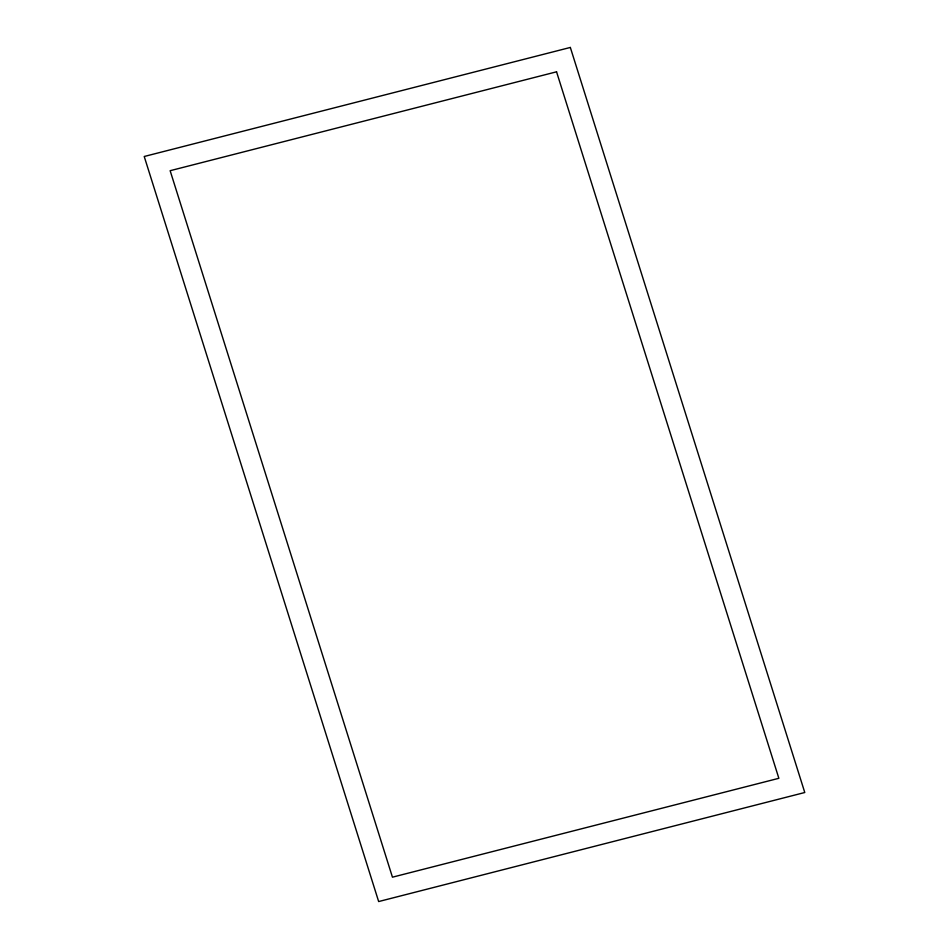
<?xml version="1.0" encoding="UTF-8"?>
<svg xmlns="http://www.w3.org/2000/svg" width="949" height="949" viewBox="0 0 949 949"><rect width="100%" height="100%" fill="white"/><g stroke="black" fill="none" stroke-linecap="round" stroke-linejoin="round"><path stroke-width="1.42" d="M570.337 47.45L144.224 156.49L378.663 901.55L804.776 792.51L570.337 47.45M556.553 71.816L170.144 170.701L392.447 877.184L778.856 778.299L556.553 71.816"/></g></svg>
